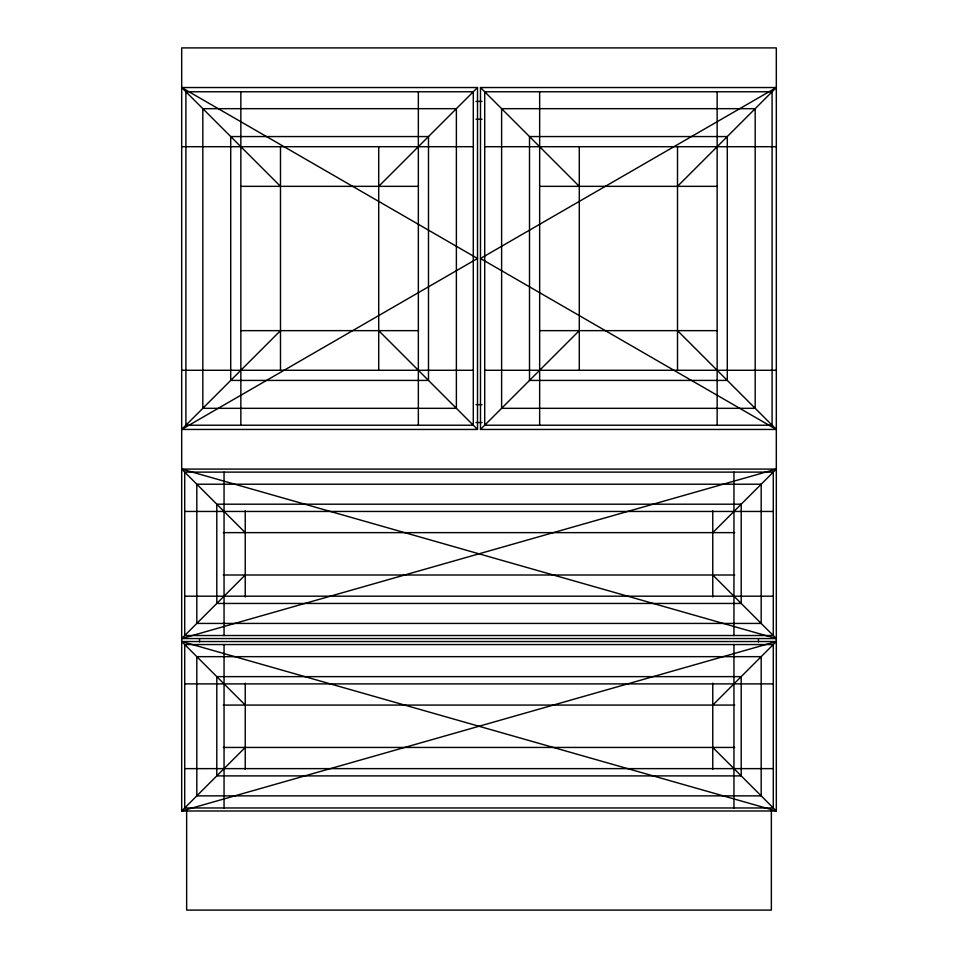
<?xml version="1.0" encoding="UTF-8"?>
<svg xmlns="http://www.w3.org/2000/svg" width="958" height="958" viewBox="0 0 958 958"><rect width="100%" height="100%" fill="white"/><g stroke="black" fill="none" stroke-linecap="round" stroke-linejoin="round"><path stroke-width="1.44" d="M378.709 186.343L477.515 87.537L181.685 87.537L280.49 186.343M477.515 87.537L477.515 429.447L181.685 429.447L280.49 330.642M712.764 575.004L776.315 638.555L181.685 638.555L245.236 575.004M677.51 186.343L776.315 87.537L480.485 87.537L480.485 429.447L776.315 429.447L677.51 330.642M480.485 429.447L579.291 330.642M245.236 747.444L181.685 810.995L776.315 810.995L776.315 47.9L181.685 47.9L181.685 810.995L776.315 641.525L712.764 705.076M712.764 532.636L776.315 469.085L181.685 469.085L245.236 532.636M181.685 429.447L477.515 258.492L181.685 87.537M776.315 87.537L480.485 258.492L776.315 429.447M181.685 638.555L776.315 469.085M476.006 101.416L481.994 101.416M476.006 119.259L481.994 119.259M181.685 146.706L473.288 146.706M484.712 146.706L776.315 146.706M240.853 186.343L418.347 186.343M539.653 186.343L717.147 186.343M240.853 330.642L418.347 330.642M539.653 330.642L717.147 330.642M181.685 370.279L473.288 370.279M484.712 370.279L776.315 370.279M476.006 404.671L481.994 404.671M476.006 422.514L481.994 422.514M184.714 511.452L773.286 511.452M223.286 532.636L734.714 532.636M223.286 575.004L734.714 575.004M184.714 596.187L773.286 596.187M245.236 705.076L181.685 641.525L776.315 641.525M184.714 683.892L773.286 683.892M223.286 705.076L734.714 705.076M223.286 747.444L734.714 747.444M184.714 768.627L773.286 768.627M181.685 469.085L776.315 638.555M181.685 641.525L776.315 810.995L712.764 747.444M480.485 87.537L579.291 186.343M378.709 330.642L477.515 429.447M771.358 810.995L771.358 910.1L186.642 910.1L186.642 810.995M758.473 638.962L758.473 641.956M733.948 472.114L733.948 635.525M733.948 644.554L733.948 807.965M717.147 91.764L717.147 425.22M712.764 510.686L712.764 596.954M712.764 683.126L712.764 769.394M677.51 146.706L677.51 370.279M579.291 146.706L579.291 370.279M539.653 91.764L539.653 425.22M418.347 91.764L418.347 425.22M378.709 146.706L378.709 370.279M280.49 146.706L280.49 370.279M245.236 510.686L245.236 596.954M245.236 683.126L245.236 769.394M240.853 91.764L240.853 425.22M224.052 472.114L224.052 635.525M224.052 644.554L224.052 807.965M199.527 638.962L199.527 641.956M473.288 91.764L185.912 91.764L185.912 425.22L473.288 425.22L473.288 91.764M772.088 91.764L484.712 91.764L484.712 425.22L772.088 425.22L772.088 91.764M456.379 108.673L202.821 108.673L202.821 408.324L456.379 408.324L456.379 108.673M755.179 108.673L501.621 108.673L501.621 408.324L755.179 408.324L755.179 108.673M428.489 136.563L230.71 136.563L230.71 380.422L428.489 380.422L428.489 136.563M727.29 136.563L529.511 136.563L529.511 380.422L727.29 380.422L727.29 136.563M773.286 472.114L184.714 472.114L184.714 635.525L773.286 635.525L773.286 472.114M761.179 484.221L196.821 484.221L196.821 623.43L761.179 623.43L761.179 484.221M741.205 504.195L216.795 504.195L216.795 603.456L741.205 603.456L741.205 504.195M773.286 644.554L184.714 644.554L184.714 807.965L773.286 807.965L773.286 644.554M761.179 656.661L196.821 656.661L196.821 795.87L761.179 795.87L761.179 656.661M741.205 676.635L216.795 676.635L216.795 775.896L741.205 775.896L741.205 676.635"/></g></svg>
